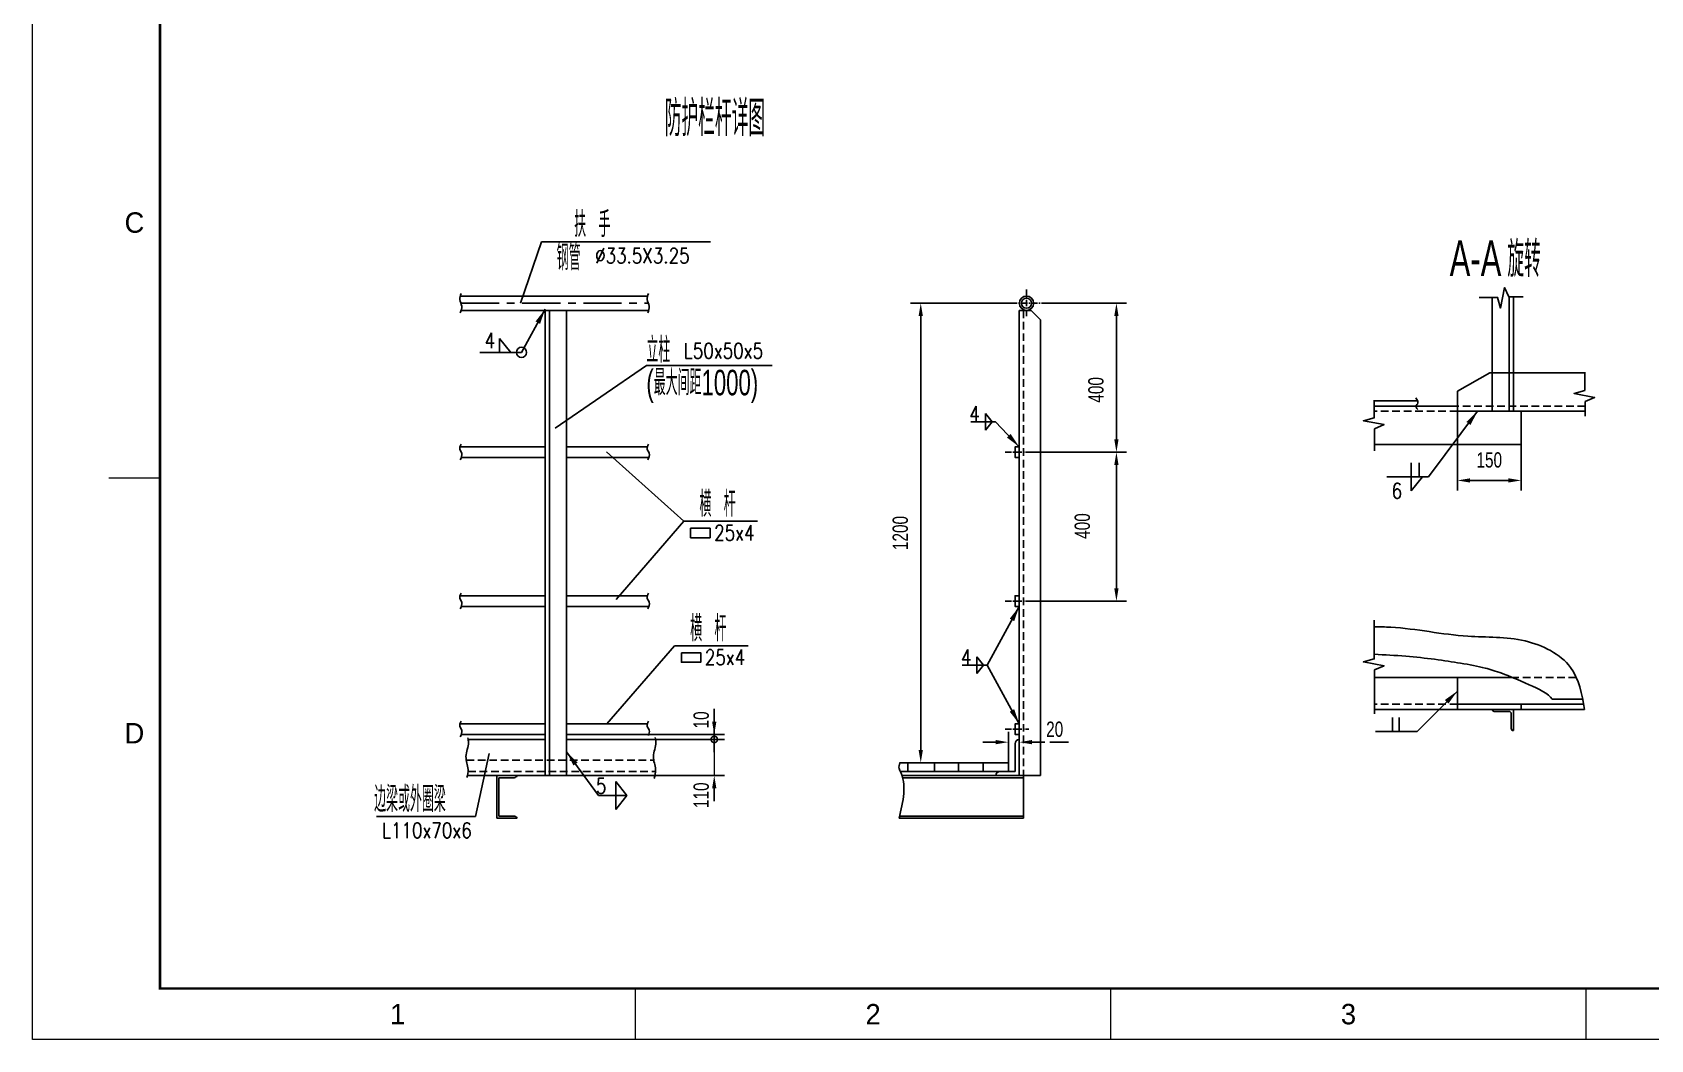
# Model space of a CAD drawing. Extents: x 148 to 221443, y -36682 to 6758.
# Drawn here: x 60648 to 66991, y -36118 to -32174 of the extents above; entities that cross this region are included whole.
import ezdxf
from ezdxf.enums import TextEntityAlignment as Align

# ---------------------------------------------------------------- set-up
doc = ezdxf.new("R2010")
doc.units = 0
doc.header["$LTSCALE"] = 10
doc.header["$MEASUREMENT"] = 0
doc.linetypes.add('CENTERX2', pattern=[4, 2.5, -0.5, 0.5, -0.5])
doc.linetypes.add('HIDDENX2', pattern=[0.75, 0.5, -0.25])
for name, color, linetype in [('2', 4, 'Continuous'), ('3', 255, 'Continuous'), ('9', 6, 'Continuous'), ('CENTER', 1, 'CENTERX2'), ('DIM', 4, 'Continuous'), ('WHITE', 7, 'Continuous')]:
    doc.layers.add(name, color=color, linetype=linetype)
doc.layers.add('2（细实线）', color=3, linetype='Continuous', lineweight=20)
doc.layers.add('图框层', color=7, linetype='Continuous', lineweight=15)
doc.styles.add('HZ', font='ROMS.SHX', dxfattribs={"width": 0.75, "bigfont": 'GBCBIG.SHX'})
doc.styles.get("Standard").update_dxf_attribs({"font": 'wison_e.shx', "width": 0.75, "bigfont": 'wison_c.shx'})
doc.styles.add('XW', font='ROMANS.shx', dxfattribs={"width": 0.85})
doc.dimstyles.new('DIM1', dxfattribs={"dimscale": 20, "dimtxt": 3, "dimasz": 2.5, "dimexe": 2, "dimexo": 0, "dimgap": 1, "dimtad": 0, "dimdec": 0, "dimzin": 0, "dimdsep": 46, "dimtxsty": 'Standard', "dimcen": 2, "dimclrd": 3, "dimclre": 3, "dimclrt": 3, "dimadec": 0, "dimazin": 0, "dimtfac": 0.666667, "dimtdec": 0, "dimtofl": 0, "dimtmove": 2, "dimatfit": 1, "dimfxl": 2, "dimtvp": 1.333333, "dimtolj": 1, "dimtzin": 0, "dimarcsym": 0})

# ---------------------------------------------------------------- blocks, each defined once
blk = doc.blocks.new('*D1974')
at = {"layer": 'Defpoints', "color": 0}
for p in [(66233.1, -33657), (66483.1, -33762), (66233.1, -33928.3)]:
    blk.add_point(p, dxfattribs=at)
at = {"layer": 'DIM', "color": 3, "lineweight": -2}
for p, q in [((66233.1, -33657), (66233.1, -33968.3)), ((66483.1, -33762), (66483.1, -33968.3)), ((66433.1, -33928.3), (66283.1, -33928.3))]:
    blk.add_line(p, q, dxfattribs=at)
at = {"layer": 'DIM', "color": 3}
for points in [[(66283.1, -33920), (66283.1, -33936.6), (66233.1, -33928.3)], [(66433.1, -33936.6), (66433.1, -33920), (66483.1, -33928.3)]]:
    blk.add_solid(points, dxfattribs=at)
at = {"layer": 'DIM', "color": 3, "insert": (66358.1, -33848.3), "char_height": 60, "attachment_point": 5}
blk.add_mtext('\\A1;150', dxfattribs=at)
blk = doc.blocks.new('*D1991')
at = {"layer": '2', "color": 3, "linetype": 'Continuous', "lineweight": -2}
for p, q in [((64611, -33234.3), (64936.8, -33234.3)), ((64896.8, -33284.3), (64896.8, -33767.6)), ((64554, -33817.6), (64936.8, -33817.6))]:
    blk.add_line(p, q, dxfattribs=at)
at = {"layer": '2', "color": 3}
for points in [[(64905.2, -33284.3), (64888.5, -33284.3), (64896.8, -33234.3)], [(64888.5, -33767.6), (64905.2, -33767.6), (64896.8, -33817.6)]]:
    blk.add_solid(points, dxfattribs=at)
at = {"layer": 'Defpoints', "color": 0}
for p in [(64611, -33234.3), (64554, -33817.6), (64896.8, -33817.6)]:
    blk.add_point(p, dxfattribs=at)
at = {"layer": '2', "color": 3, "insert": (64816.8, -33573.6), "char_height": 60, "attachment_point": 5, "rotation": 90}
blk.add_mtext('\\A1;400', dxfattribs=at)
blk = doc.blocks.new('*D1992')
at = {"layer": '2', "color": 3, "linetype": 'Continuous', "lineweight": -2}
for p, q in [((64483.1, -33234.3), (64089.9, -33234.3)), ((64129.9, -33284.3), (64129.9, -34984.3)), ((64129.9, -35034.3), (64089.9, -35034.3))]:
    blk.add_line(p, q, dxfattribs=at)
at = {"layer": '2', "color": 3}
for points in [[(64138.2, -33284.3), (64121.5, -33284.3), (64129.9, -33234.3)], [(64121.5, -34984.3), (64138.2, -34984.3), (64129.9, -35034.3)]]:
    blk.add_solid(points, dxfattribs=at)
at = {"layer": 'Defpoints', "color": 0}
for p in [(64483.1, -33234.3), (64129.9, -35034.3), (64129.9, -35034.3)]:
    blk.add_point(p, dxfattribs=at)
at = {"layer": '2', "color": 3, "insert": (64049.9, -34134.3), "char_height": 60, "attachment_point": 5, "rotation": 90}
blk.add_mtext('\\A1;1200', dxfattribs=at)
blk = doc.blocks.new('*D1993')
at = {"layer": '2', "color": 3, "linetype": 'Continuous', "lineweight": -2}
for p, q in [((64554, -33817.6), (64936.8, -33817.6)), ((64896.8, -33867.6), (64896.8, -34351)), ((64554, -34401), (64936.8, -34401))]:
    blk.add_line(p, q, dxfattribs=at)
at = {"layer": '2', "color": 3}
for points in [[(64905.2, -33867.6), (64888.5, -33867.6), (64896.8, -33817.6)], [(64888.5, -34351), (64905.2, -34351), (64896.8, -34401)]]:
    blk.add_solid(points, dxfattribs=at)
at = {"layer": 'Defpoints', "color": 0}
for p in [(64554, -33817.6), (64554, -34401), (64896.8, -34401)]:
    blk.add_point(p, dxfattribs=at)
at = {"layer": '2', "color": 3, "insert": (64763.4, -34106.9), "char_height": 60, "attachment_point": 5, "rotation": 90}
blk.add_mtext('\\A1;400', dxfattribs=at)
blk = doc.blocks.new('_DotSmall')
at = {"layer": 'WHITE', "color": 0, "const_width": 0.5}
blk.add_lwpolyline([(-0.0625, 0, 1), (0.0625, 0, 1)], format="xyb", close=True, dxfattribs=at)
blk = doc.blocks.new('*D1994')
at = {"layer": '2', "linetype": 'Continuous', "lineweight": -2}
for p, q in [((63090.7, -34942.6), (63360.6, -34942.6)), ((63320.6, -34942.6), (63320.6, -34892.6)), ((63087.8, -35084.3), (63360.6, -35084.3)), ((63320.6, -35134.3), (63320.6, -35184.3))]:
    blk.add_line(p, q, dxfattribs=at)
at = {"layer": '2'}
blk.add_solid([(63328.9, -35134.3), (63312.2, -35134.3), (63320.6, -35084.3)], dxfattribs=at)
at = {"layer": 'Defpoints', "color": 0}
for p in [(63090.7, -34942.6), (63087.8, -35084.3), (63320.6, -35084.3)]:
    blk.add_point(p, dxfattribs=at)
at = {"layer": '2', "lineweight": -2, "xscale": 50, "yscale": 50, "zscale": 50, "rotation": 270}
blk.add_blockref('_DotSmall', (63320.6, -34942.6), dxfattribs=at)
at = {"layer": '2', "color": 3, "insert": (63269.6, -35161.3), "char_height": 60, "attachment_point": 5, "rotation": 90}
blk.add_mtext('\\A1;110', dxfattribs=at)
blk = doc.blocks.new('*D1995')
at = {"layer": '2', "color": 3, "linetype": 'Continuous', "lineweight": -2}
for p, q in [((64473.4, -35034.3), (64473.4, -34913.3)), ((64516.2, -34912.1), (64516.2, -34993.3)), ((64423.4, -34953.3), (64373.4, -34953.3)), ((64566.2, -34953.3), (64616.2, -34953.3))]:
    blk.add_line(p, q, dxfattribs=at)
at = {"layer": '2', "color": 3}
for points in [[(64423.4, -34961.6), (64423.4, -34944.9), (64473.4, -34953.3)], [(64566.2, -34944.9), (64566.2, -34961.6), (64516.2, -34953.3)]]:
    blk.add_solid(points, dxfattribs=at)
at = {"layer": 'Defpoints', "color": 0}
for p in [(64516.2, -34912.1), (64516.2, -34953.3), (64473.4, -35034.3)]:
    blk.add_point(p, dxfattribs=at)
at = {"layer": '2', "color": 3, "insert": (64654.9, -34903), "char_height": 60, "attachment_point": 5}
blk.add_mtext('\\A1;20', dxfattribs=at)
blk = doc.blocks.new('*D1996')
at = {"layer": '2', "linetype": 'Continuous', "lineweight": -2}
for p, q in [((63320.6, -34873.3), (63320.6, -34823.3)), ((63064, -34923.3), (63360.6, -34923.3)), ((63090.7, -34942.6), (63360.6, -34942.6)), ((63320.6, -34942.6), (63320.6, -34992.6))]:
    blk.add_line(p, q, dxfattribs=at)
at = {"layer": '2'}
blk.add_solid([(63312.2, -34873.3), (63328.9, -34873.3), (63320.6, -34923.3)], dxfattribs=at)
at = {"layer": 'Defpoints', "color": 0}
for p in [(63064, -34923.3), (63090.7, -34942.6), (63320.6, -34923.3)]:
    blk.add_point(p, dxfattribs=at)
at = {"layer": '2', "lineweight": -2, "xscale": 50, "yscale": 50, "zscale": 50, "rotation": 90}
blk.add_blockref('_DotSmall', (63320.6, -34942.6), dxfattribs=at)
at = {"layer": '2', "color": 3, "insert": (63269.6, -34866.2), "char_height": 60, "attachment_point": 5, "rotation": 90}
blk.add_mtext('\\A1;10', dxfattribs=at)
blk = doc.blocks.new('a2')
for p, q in [((15326.09, 9816.74), (15336.09, 9816.74)), ((15429.25, 9706.74), (15429.25, 9716.74)), ((15522.42, 9706.74), (15522.42, 9716.74)), ((15615.59, 9706.74), (15615.59, 9716.74))]:
    blk.add_line(p, q)
at = {"layer": '图框层', "ltscale": 10}
blk.add_lwpolyline([(15311.09, 10126.74), (15905.09, 10126.74), (15905.09, 9706.74), (15311.09, 9706.74)], close=True, dxfattribs=at)
at = {"layer": '图框层', "ltscale": 10, "const_width": 0.5}
blk.add_lwpolyline([(15336.09, 10116.74), (15895.09, 10116.74), (15895.09, 9716.74), (15336.09, 9716.74)], close=True, dxfattribs=at)
at = {"style": 'HZ'}
for s, p in [('C', (15331.09, 9866.74)), ('D', (15331.09, 9766.74)), ('1', (15382.67, 9711.74)), ('2', (15475.84, 9711.74)), ('3', (15569, 9711.74))]:
    blk.add_text(s, height=4, dxfattribs=at).set_placement(p, align=Align.MIDDLE)

msp = doc.modelspace()

# ---------------------------------------------------------------- linework, layer by layer
for p, q in [((62324.9209, -33206.3776), (63059.6536, -33206.3776)), ((66369.2363, -33211.4148), (66369.2363, -33657.0337)), ((66435.9029, -33209.7377), (66435.9029, -33657.0337)), ((66452.5696, -33209.7377), (66452.5696, -33657.0337)), ((62328.57, -33262.2109), (63063.3027, -33262.2109)), ((62657.9487, -33262.2109), (62657.9487, -35084.2942)), ((62674.6154, -33262.2109), (62674.6154, -35084.2942)), ((62741.282, -33262.2109), (62741.282, -35084.2942)), ((64516.1542, -33262.2109), (64516.1542, -35084.2942)), ((64563.0113, -33262.2109), (64516.1542, -33262.2109)), ((64563.0113, -33262.2109), (64599.4876, -33298.6872)), ((64599.4876, -33298.6872), (64599.4876, -35084.2942)), ((66359.844, -33507.0337), (66233.1072, -33579.2135)), ((66369.2363, -33507.0337), (66359.844, -33507.0337)), ((66732.4228, -33507.0337), (66452.5696, -33507.0337)), ((66233.1072, -33657.0337), (66233.1072, -33579.2135)), ((66077.1932, -33617.0337), (65906.9996, -33617.0337)), ((66233.1072, -33637.0337), (65906.9996, -33637.0337)), ((66734.0999, -33657.0337), (66233.1072, -33657.0337)), ((66483.1072, -33787.0337), (66483.1072, -33657.0337)), ((62324.0059, -33796.7942), (62657.9487, -33796.7942)), ((62741.282, -33796.7942), (63058.7386, -33796.7942)), ((66483.1072, -33787.0337), (65908.6767, -33787.0337)), ((62329.2665, -33838.4609), (62657.9487, -33838.4609)), ((62741.282, -33838.4609), (63063.9992, -33838.4609)), ((62324.0059, -34380.1276), (62657.9487, -34380.1276)), ((62329.2665, -34421.7942), (62657.9487, -34421.7942)), ((62741.282, -34380.1276), (63058.7386, -34380.1276)), ((62741.282, -34421.7942), (63063.9992, -34421.7942)), ((66448.59, -34699.8333), (65906.9996, -34699.8333)), ((66233.1072, -34699.8333), (66233.1072, -34824.8333)), ((66728.4475, -34804.8333), (66233.1072, -34804.8333)), ((66724.768, -34784.8333), (66604.0088, -34784.8333)), ((62324.0059, -34881.6431), (62657.9487, -34881.6431)), ((62741.282, -34881.6431), (63058.7386, -34881.6431)), ((66731.7302, -34824.8333), (65908.6767, -34824.8333)), ((66377.5696, -34833.1666), (66435.9029, -34833.1666)), ((66444.2363, -34841.4999), (66444.2363, -34899.8333)), ((66452.5696, -34824.8333), (66452.5696, -34908.1666)), ((62329.2665, -34923.3098), (62657.9487, -34923.3098)), ((62355.9861, -34942.6276), (62657.9487, -34942.6276)), ((62741.282, -34923.3098), (63063.9992, -34923.3098)), ((62741.282, -34942.6276), (63090.719, -34942.6276)), ((64499.4876, -34959.2942), (64499.4876, -35067.6276)), ((64045.9965, -35034.2942), (64473.4492, -35034.2942)), ((64050.7013, -35067.6276), (64499.4876, -35067.6276)), ((64079.8688, -35034.2942), (64079.8688, -35067.6276)), ((64184.0088, -35034.2942), (64184.0088, -35067.6276)), ((64277.4695, -35034.2942), (64277.4695, -35067.6276)), ((64374.5849, -35034.2942), (64374.5849, -35067.6276)), ((64473.4492, -35034.2942), (64473.4492, -35067.6276)), ((62352.4505, -35084.2942), (63087.8284, -35084.2942)), ((62468.3985, -35250.9609), (62468.3985, -35084.2942)), ((62476.7319, -35092.6276), (62536.8318, -35092.6276)), ((62476.7319, -35092.6276), (62476.7319, -35242.6276)), ((64058.1935, -35084.2942), (64532.8209, -35084.2942)), ((64516.1542, -35084.2942), (64599.4876, -35084.2942)), ((64532.8209, -35084.2942), (64532.8209, -35250.9609)), ((62468.3985, -35250.9609), (62548.3985, -35250.9609)), ((62476.7319, -35242.6276), (62536.8318, -35242.6276)), ((62476.7319, -35242.6276), (62536.8318, -35242.6276)), ((64045.1312, -35250.9609), (64532.8209, -35250.9609))]:
    msp.add_line(p, q)
at = {"color": 3, "lineweight": 0}
msp.add_line((63320.5525, -34946.3776), (63320.5525, -35084.2942), dxfattribs=at)
for points in [[(64516.1542, -33796.7942), (64499.4876, -33796.7942), (64499.4876, -33838.4609), (64516.1542, -33838.4609)], [(64516.1542, -34380.1276), (64499.4876, -34380.1276), (64499.4876, -34421.7942), (64516.1542, -34421.7942)], [(64516.1542, -34881.6431), (64499.4876, -34881.6431), (64499.4876, -34923.3098), (64516.1542, -34923.3098)]]:
    msp.add_lwpolyline(points)
for radius in [27.9167, 19.5833]:
    msp.add_circle((64544.3414, -33234.2942), radius)
for centre, radius, start, end in [((66377.5696, -34824.8333), 8.3333, 180, 270), ((66435.9029, -34841.4999), 8.3333, 0, 90), ((64516.1542, -34959.2942), 16.6667, 90, 180), ((66452.5696, -34899.8333), 8.3333, 180, 270), ((64440.9877, -35084.2942), 16.6667, 90, 180), ((62533.6095, -35075.9609), 16.9753, 280.94249891, 330.59964899), ((62533.6095, -35259.2942), 16.9753, 29.40035101, 79.05750109)]:
    msp.add_arc(centre, radius, start, end)
at = {"layer": '2', "color": 3, "linetype": 'Continuous'}
for p, q in [((62643.7929, -32994.4213), (62561.6044, -33234.2942)), ((63306.4768, -32994.4213), (62643.7929, -32994.4213)), ((62657.9487, -33257.5725), (62565.1371, -33426.7265)), ((62565.1371, -33426.7265), (62402.2618, -33426.7265)), ((63054.9362, -33477.9303), (62696.8732, -33723.48)), ((63547.5026, -33477.9303), (63054.9362, -33477.9303)), ((66312.5162, -33657.0337), (66119.7348, -33914.4126)), ((64423.3427, -33698.6835), (64325.6175, -33698.6835)), ((64516.1542, -33796.7942), (64423.3427, -33698.6835)), ((63201.1326, -34088.3592), (62898.4306, -33816.3512)), ((66119.7348, -33914.4126), (65956.8595, -33914.4126)), ((63201.1326, -34088.3592), (62936.4231, -34393.9905)), ((63490.3073, -34088.3592), (63201.1326, -34088.3592)), ((64516.1542, -34422.1862), (64390.1066, -34651.9147)), ((63164.7198, -34576.0118), (62900.0103, -34881.6431)), ((63453.8945, -34576.0118), (63164.7198, -34576.0118)), ((64390.1066, -34651.9147), (64292.3814, -34651.9147)), ((64516.1542, -34881.6431), (64390.1066, -34651.9147)), ((66233.1072, -34753.1117), (66075.0422, -34911.2172)), ((65912.1669, -34911.2172), (66075.0422, -34911.2172)), ((62385.375, -35244.3153), (62437.7928, -34997.0774)), ((62741.282, -34990.6039), (62866.9772, -35162.0477)), ((64636.1542, -34953.2717), (64708.3593, -34953.2717)), ((62978.1571, -35162.0477), (62866.9772, -35162.0477)), ((62385.375, -35244.3153), (61996.5992, -35244.3153))]:
    msp.add_line(p, q, dxfattribs=at)
at = {"layer": '2', "color": 7, "linetype": 'Continuous'}
for p, q in [((62479.3432, -33372.1121), (62479.3432, -33426.7265)), ((62523.078, -33426.7265), (62479.3432, -33372.1121)), ((62523.078, -33426.7265), (62479.3432, -33426.7265)), ((64409.7399, -33698.6835), (64383.4991, -33665.9148)), ((64383.4991, -33665.9148), (64383.4991, -33698.6835)), ((64409.7399, -33698.6835), (64383.4991, -33731.4521)), ((64383.4991, -33731.4521), (64383.4991, -33698.6835)), ((66052.3978, -33914.4126), (66052.3978, -33859.7981)), ((66083.9295, -33914.4126), (66083.9295, -33859.7981)), ((66096.1325, -33914.4126), (66052.3978, -33969.027)), ((66052.3978, -33969.027), (66052.3978, -33914.4126)), ((66096.1325, -33914.4126), (66052.3978, -33914.4126)), ((64376.5039, -34651.9147), (64350.2631, -34619.146)), ((64350.2631, -34619.146), (64350.2631, -34651.9147)), ((64376.5039, -34651.9147), (64350.2631, -34684.6833)), ((64350.2631, -34684.6833), (64350.2631, -34651.9147)), ((65978.5728, -34856.6028), (65978.5728, -34911.2172)), ((66004.8826, -34856.6028), (66004.8826, -34911.2172)), ((62978.1571, -35162.0477), (62934.4223, -35107.4332)), ((62934.4223, -35107.4332), (62934.4223, -35162.0477)), ((62978.1571, -35162.0477), (62934.4223, -35216.6621)), ((62934.4223, -35216.6621), (62934.4223, -35162.0477))]:
    msp.add_line(p, q, dxfattribs=at)
at = {"layer": '2', "color": 3, "linetype": 'Continuous'}
for points in [[(63227.9945, -34115.7901), (63303.9796, -34115.7901), (63303.9796, -34152.6723), (63227.9945, -34152.6723)], [(63191.5817, -34603.4427), (63267.5668, -34603.4427), (63267.5668, -34640.3249), (63191.5817, -34640.3249)]]:
    msp.add_lwpolyline(points, close=True, dxfattribs=at)
msp.add_circle((62565.1371, -33426.7265), 20, dxfattribs=at)
for points in [[(62620.3198, -33305.3644), (62637.8539, -33314.985), (62657.9487, -33257.5725)], [(66268.5426, -33699.0613), (66284.5501, -33711.0513), (66312.5162, -33657.0337)], [(64482.1858, -33746.3349), (64467.6568, -33760.0792), (64516.1542, -33796.7942)], [(64478.5254, -34469.8213), (64496.0594, -34479.442), (64516.1542, -34422.0294)], [(66197.7582, -34802.6137), (66183.6142, -34788.4734), (66233.1072, -34753.1117)], [(64478.5254, -34833.8512), (64496.0594, -34824.2306), (64516.1542, -34881.6431)], [(62768.6936, -35044.905), (62784.823, -35033.0795), (62741.282, -34990.6039)]]:
    msp.add_solid(points, dxfattribs=at)
at = {"layer": '3', "linetype": 'HIDDENX2', "ltscale": 6}
for p, q in [((64532.8209, -33262.2109), (64532.8209, -35084.2942)), ((66233.1072, -33657.0337), (65906.9996, -33657.0337)), ((66734.0999, -33637.0337), (66233.1072, -33637.0337)), ((66699.2983, -34699.8333), (66448.59, -34699.8333)), ((66233.1072, -34804.8333), (65908.6767, -34804.8333)), ((62349.0782, -35023.9778), (63083.9454, -35023.9778)), ((62355.6749, -35067.6276), (63090.2314, -35067.6276))]:
    msp.add_line(p, q, dxfattribs=at)
at = {"layer": '3', "ltscale": 5}
for p, q in [((66452.5696, -33507.0337), (66369.2363, -33507.0337)), ((66483.1072, -34824.8333), (66483.1072, -34804.8333)), ((64060.9425, -35092.6276), (64532.8209, -35092.6276)), ((64047.45, -35242.6276), (64532.8209, -35242.6276))]:
    msp.add_line(p, q, dxfattribs=at)
at = {"layer": '9'}
for points in [[(66491.0104, -33209.7377), (66434.3614, -33209.7377), (66417.5787, -33172.842), (66402.4742, -33253.3418), (66390.7264, -33211.4148), (66318.9219, -33211.4148)], [(66734.0999, -33676.2941), (66734.0999, -33619.6451), (66770.9956, -33602.8624), (66690.4958, -33587.758), (66732.4228, -33576.0101), (66732.4228, -33504.2056)], [(65908.6767, -33812.8528), (65908.6767, -33726.4587), (65945.5724, -33709.676), (65865.0726, -33694.5715), (65906.9996, -33682.8237), (65906.9996, -33613.9862)], [(65908.6767, -34842.9403), (65908.6767, -34670.6779), (65945.5724, -34653.8952), (65865.0726, -34638.7908), (65906.9996, -34627.0429), (65906.9996, -34475.3784)]]:
    msp.add_lwpolyline(points, dxfattribs=at)
for points in [[(62328.237, -33196.5987), (62323.3143, -33219.6545), (62330.6983, -33245.4357), (62325.1603, -33271.8771)], [(63062.9697, -33196.5987), (63058.047, -33219.6545), (63065.431, -33245.4357), (63059.893, -33271.8771)], [(66070.7234, -33604.9392), (66076.3919, -33629.0129), (66070.7234, -33634.6773), (66078.5175, -33650.2545)], [(62328.237, -33786.6354), (62323.3143, -33806.3128), (62330.6983, -33821.6857), (62325.1603, -33848.1271)], [(63062.9697, -33786.6354), (63058.047, -33806.3128), (63065.431, -33821.6857), (63059.893, -33848.1271)], [(62328.237, -34369.9688), (62323.3143, -34389.6461), (62330.6983, -34405.019), (62325.1603, -34431.4604)], [(63062.9697, -34369.9688), (63058.047, -34389.6461), (63065.431, -34405.019), (63059.893, -34431.4604)], [(62328.237, -34871.4843), (62323.3143, -34891.1617), (62330.6983, -34906.5346), (62325.1603, -34932.976)], [(64048.1225, -35034.2942), (64045.3612, -35056.474), (64048.5827, -35063.8322), (64045.1312, -35250.9609)]]:
    msp.add_spline(points, degree=3, dxfattribs=at)
for points, knots in [([(66731.7302, -34824.8333), (66722.2319, -34764.4181), (66695.5526, -34636.3769), (66491.4737, -34535.5947), (66247.7474, -34548.603), (66051.605, -34504.3004), (65928.655, -34501.3817), (65906.9996, -34501.3265)], [15.34226896, 15.34226896, 15.34226896, 15.34226896, 119.910453598, 243.528702233, 378.596996784, 561.157200805, 600.141312478, 600.141312478, 600.141312478, 600.141312478]), ([(66604.0088, -34784.8333), (66592.7438, -34763.5368), (66438.6369, -34693.0149), (66353.6962, -34663.4291), (66230.5457, -34640.5248), (66065.6469, -34616.9988), (65948.3256, -34611.4817), (65906.9996, -34609.272)], [55.22248851, 55.22248851, 55.22248851, 55.22248851, 98.499221925, 210.932651786, 293.419551539, 430.326784545, 504.892232321, 504.892232321, 504.892232321, 504.892232321]), ([(63062.9697, -34871.4843), (63059.7934, -34878.2042), (63053.9465, -34890.574), (63069.3824, -34907.5508), (63065.3866, -34920.3546), (63062.2782, -34927.6271)], [0, 0, 0, 0, 12.170252177, 22.402828891, 35.426332712, 35.426332712, 35.426332712, 35.426332712]), ([(62354.5656, -34936.742), (62356.1169, -34942.4904), (62360.8935, -34966.5278), (62338.586, -35007.9849), (62359.7255, -35054.2536), (62354.0589, -35081.4649), (62351.12, -35091.9649)], [49.555746668, 49.555746668, 49.555746668, 49.555746668, 60.228765751, 94.17342106, 125.000152447, 144.371102764, 144.371102764, 144.371102764, 144.371102764]), ([(63088.9118, -34935.3379), (63090.6569, -34941.5543), (63095.8831, -34966.0503), (63073.3164, -35007.9849), (63095.0604, -35055.5567), (63088.2055, -35084.0329), (63084.7326, -35095.818)], [48.686793859, 48.686793859, 48.686793859, 48.686793859, 60.228765751, 94.17342106, 125.000152447, 146.740688569, 146.740688569, 146.740688569, 146.740688569])]:
    msp.add_open_spline(points, degree=3, knots=knots, dxfattribs=at)
at = {"layer": 'CENTER', "ltscale": 6}
msp.add_line((62327.5637, -33234.2942), (63062.2964, -33234.2942), dxfattribs=at)
at = {"layer": 'CENTER'}
for p, q in [((64483.1251, -33234.2942), (64611.0081, -33234.2942)), ((64544.3414, -33285.3753), (64544.3414, -33178.3107)), ((64461.0887, -33817.6276), (64554.0162, -33817.6276)), ((64461.0887, -34400.9609), (64554.0162, -34400.9609)), ((64461.0887, -34902.4765), (64554.0162, -34902.4765))]:
    msp.add_line(p, q, dxfattribs=at)

# ---------------------------------------------------------------- block references
at = {"layer": '2（细实线）', "xscale": 20, "yscale": 20, "zscale": 20}
msp.add_blockref('a2', (-245573.6612, -230253.0974), dxfattribs=at)

# ---------------------------------------------------------------- texts
at = {"color": 3, "linetype": 'Continuous', "lineweight": 0, "style": 'XW', "width": 0.8}
for s, p in [('%%C33.5X3.25', (62853.6743, -33077.9959)), ('L110x70x6', (62018.5702, -35328.7393))]:
    msp.add_text(s, height=60, dxfattribs=at).set_placement(p)
msp.add_text('4', height=60, dxfattribs=at).set_placement((62462.2585, -33380.0648), align=Align.MIDDLE_RIGHT)
at = {"layer": '2', "linetype": 'Continuous', "style": 'HZ', "width": 0.65}
msp.add_text('防护栏杆详图', height=140, dxfattribs=at).set_placement((63126.5863, -32580.0221))
at = {"layer": '2', "color": 3, "linetype": 'Continuous'}
for s, height, style, width, p in [('扶  手', 100, 'HZ', 0.65, (62771.6632, -32975.2515)), ('旋转', 140, 'HZ', 0.65, (66429.0825, -33131.9598)), ('钢管', 100, 'HZ', 0.65, (62703.1248, -33105.4637)), ('立柱', 100, 'HZ', 0.65, (63054.6789, -33467.5087)), ('L50x50x5', 60, 'XW', 0.8, (63201.5235, -33450.3726)), ('(最大间距1000)', 100, 'HZ', 0.65, (63054.4488, -33595.025)), ('横  杆', 100, 'HZ', 0.65, (63262.6496, -34070.5885)), ('25x4', 60, 'XW', 0.8, (63320.3083, -34163.347)), ('横  杆', 100, 'HZ', 0.65, (63226.2368, -34558.2411)), ('25x4', 60, 'XW', 0.8, (63283.8955, -34650.9996)), ('边梁或外圈梁', 100, 'HZ', 0.65, (61987.6195, -35226.5446))]:
    msp.add_text(s, height=height, dxfattribs=dict(at, style=style, width=width)).set_placement(p)
for s, height, style, width, p in [('A-A', 140, 'HZ', 0.65, (66405.6787, -33058.2932)), ('4', 60, 'XW', 0.8, (64361.6155, -33667.3248)), ('6', 60, 'XW', 0.8, (66016.8562, -33968.8906)), ('4', 60, 'XW', 0.8, (64328.3795, -34620.556)), ('5', 60, 'XW', 0.8, (62897.9497, -35124.9516))]:
    msp.add_text(s, height=height, dxfattribs=dict(at, style=style, width=width)).set_placement(p, align=Align.MIDDLE_RIGHT)

# ---------------------------------------------------------------- dimensions: what is measured, and where the dimension line sits
dim = msp.add_linear_dim(base=(64129.8688, -35034.2942), p1=(64483.1251, -33234.2942), p2=(64129.8688, -35034.2942), angle=90, text='1200', dimstyle='DIM1', override={"dimtmove": 0}, dxfattribs=at)
dim.commit()
dim.dimension.update_dxf_attribs({"geometry": '*D1992', "text_midpoint": (64049.8688, -34134.2942)})
for base, p1, p2, text, override, picture, middle in [((64896.8368, -33817.6276), (64611.0081, -33234.2942), (64554.0162, -33817.6276), '400', {"dimtmove": 0}, '*D1991', (64896.8368, -33573.5534)), ((63320.5525, -34923.3098), (63090.719, -34942.6276), (63063.9992, -34923.3098), '10', {"dimblk1": 'DotSmall', "dimsah": 1, "dimclrd": 256, "dimclre": 256}, '*D1996', (63269.6415, -34866.1591)), ((63320.5525, -35084.2942), (63090.719, -34942.6276), (63087.8284, -35084.2942), '110', {"dimblk1": 'DotSmall', "dimsah": 1, "dimclrd": 256, "dimclre": 256}, '*D1994', (63269.5932, -35161.2704))]:
    dim = msp.add_linear_dim(base=base, p1=p1, p2=p2, angle=90, text=text, dimstyle='DIM1', override=override, dxfattribs=at)
    dim.commit()
    dim.dimension.update_dxf_attribs({"geometry": picture, "text_midpoint": middle, "dimtype": 160})
dim = msp.add_linear_dim(base=(64896.8368, -34400.9609), p1=(64554.0162, -33817.6276), p2=(64554.0162, -34400.9609), angle=90, text='400', dimstyle='DIM1', dxfattribs=at)
dim.commit()
dim.dimension.update_dxf_attribs({"geometry": '*D1993', "text_midpoint": (64763.4304, -34106.9398), "dimtype": 160})
dim = msp.add_linear_dim(base=(64516.1542, -34953.2717), p1=(64473.4492, -35034.2942), p2=(64516.1542, -34912.148), text='20', dimstyle='DIM1', override={"dimtxt": 3}, dxfattribs=at)
dim.commit()
dim.dimension.update_dxf_attribs({"geometry": '*D1995', "text_midpoint": (64654.918, -34903.0306), "dimtype": 160})
at = {"layer": 'DIM'}
dim = msp.add_linear_dim(base=(66233.1072, -33928.3164), p1=(66483.1072, -33762.0337), p2=(66233.1072, -33657.0337), angle=180, text='150', dimstyle='DIM1', override={"dimtxsty": 'Standard'}, dxfattribs=at)
dim.commit()
dim.dimension.update_dxf_attribs({"geometry": '*D1974', "text_midpoint": (66358.1072, -33848.3164)})

doc.saveas('drawing.dxf')
